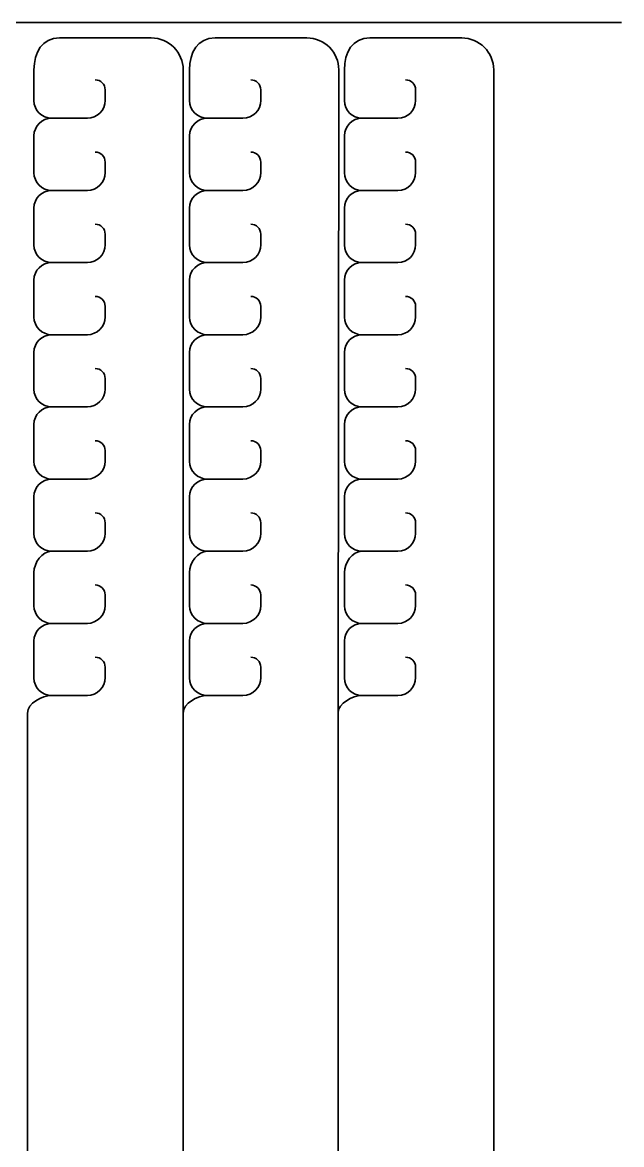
# Model space of a CAD drawing. Header units: inches. Extents: x 0 to 1019, y -766 to -19.
# Drawn here: x 919.2 to 1018.8, y -205.8 to -19.2 of the extents above; entities that cross this region are included whole.
import ezdxf

# ---------------------------------------------------------------- set-up
doc = ezdxf.new("R2010")
doc.units = ezdxf.units.IN
doc.header["$MEASUREMENT"] = 0
doc.layers.add('Layer 1', color=7, linetype='Continuous')

# ---------------------------------------------------------------- blocks, each defined once
blk = doc.blocks.new('block 15')
at = {"layer": 'Layer 1', "color": 178, "lineweight": 35, "true_color": 0x010101}
blk.add_open_spline([(945.94, -27.11), (945.94, -24.17), (943.57, -21.8), (940.63, -21.8), (940.63, -21.8), (925.38, -21.8), (925.38, -21.8), (922.45, -21.8), (921.13, -24.17), (921.13, -27.11), (921.13, -27.11), (921.13, -32.21), (921.13, -32.21), (921.13, -33.83), (922.44, -35.15), (924.07, -35.15)], degree=3, knots=[0, 0, 0, 0, 1, 1, 1, 2, 2, 2, 3, 3, 3, 4, 4, 4, 5, 5, 5, 5], dxfattribs=at)
blk = doc.blocks.new('block 14')
at = {"layer": 'Layer 1', "color": 178, "lineweight": 35, "true_color": 0x010101}
for points, knots in [([(931.31, -28.77), (932.23, -28.77), (932.97, -29.51), (932.97, -30.43), (932.97, -30.43), (932.97, -32.18), (932.97, -32.18), (932.97, -33.82), (931.64, -35.15), (930.01, -35.15), (930.01, -35.15), (924.07, -35.15), (924.07, -35.15), (922.44, -35.15), (921.13, -36.46), (921.13, -38.08), (921.13, -38.08), (921.13, -44.21), (921.13, -44.21), (921.13, -45.83), (922.44, -47.15), (924.07, -47.15)], [0, 0, 0, 0, 1, 1, 1, 2, 2, 2, 3, 3, 3, 4, 4, 4, 5, 5, 5, 6, 6, 6, 7, 7, 7, 7]), ([(931.31, -40.77), (932.23, -40.77), (932.97, -41.51), (932.97, -42.43), (932.97, -42.43), (932.97, -44.18), (932.97, -44.18), (932.97, -45.82), (931.64, -47.15), (930.01, -47.15), (930.01, -47.15), (924.07, -47.15), (924.07, -47.15), (922.44, -47.15), (921.13, -48.46), (921.13, -50.08), (921.13, -50.08), (921.13, -56.21), (921.13, -56.21), (921.13, -57.83), (922.44, -59.15), (924.07, -59.15)], [0, 0, 0, 0, 1, 1, 1, 2, 2, 2, 3, 3, 3, 4, 4, 4, 5, 5, 5, 6, 6, 6, 7, 7, 7, 7]), ([(931.31, -52.77), (932.23, -52.77), (932.97, -53.51), (932.97, -54.43), (932.97, -54.43), (932.97, -56.18), (932.97, -56.18), (932.97, -57.82), (931.64, -59.15), (930.01, -59.15), (930.01, -59.15), (924.07, -59.15), (924.07, -59.15), (922.44, -59.15), (921.13, -60.46), (921.13, -62.08), (921.13, -62.08), (921.13, -68.21), (921.13, -68.21), (921.13, -69.83), (922.44, -71.15), (924.07, -71.15)], [0, 0, 0, 0, 1, 1, 1, 2, 2, 2, 3, 3, 3, 4, 4, 4, 5, 5, 5, 6, 6, 6, 7, 7, 7, 7]), ([(931.31, -64.77), (932.23, -64.77), (932.97, -65.51), (932.97, -66.43), (932.97, -66.43), (932.97, -68.18), (932.97, -68.18), (932.97, -69.82), (931.64, -71.15), (930.01, -71.15), (930.01, -71.15), (924.07, -71.15), (924.07, -71.15), (922.44, -71.15), (921.13, -72.46), (921.13, -74.08), (921.13, -74.08), (921.13, -80.21), (921.13, -80.21), (921.13, -81.83), (922.44, -83.15), (924.07, -83.15)], [0, 0, 0, 0, 1, 1, 1, 2, 2, 2, 3, 3, 3, 4, 4, 4, 5, 5, 5, 6, 6, 6, 7, 7, 7, 7]), ([(931.31, -76.77), (932.23, -76.77), (932.97, -77.51), (932.97, -78.43), (932.97, -78.43), (932.97, -80.18), (932.97, -80.18), (932.97, -81.82), (931.64, -83.15), (930.01, -83.15), (930.01, -83.15), (924.07, -83.15), (924.07, -83.15), (922.44, -83.15), (921.13, -84.46), (921.13, -86.08), (921.13, -86.08), (921.13, -92.21), (921.13, -92.21), (921.13, -93.83), (922.44, -95.15), (924.07, -95.15)], [0, 0, 0, 0, 1, 1, 1, 2, 2, 2, 3, 3, 3, 4, 4, 4, 5, 5, 5, 6, 6, 6, 7, 7, 7, 7]), ([(931.31, -88.77), (932.23, -88.77), (932.97, -89.51), (932.97, -90.43), (932.97, -90.43), (932.97, -92.18), (932.97, -92.18), (932.97, -93.82), (931.64, -95.15), (930.01, -95.15), (930.01, -95.15), (924.07, -95.15), (924.07, -95.15), (922.44, -95.15), (921.13, -96.46), (921.13, -98.08), (921.13, -98.08), (921.13, -104.21), (921.13, -104.21), (921.13, -105.83), (922.44, -107.15), (924.07, -107.15)], [0, 0, 0, 0, 1, 1, 1, 2, 2, 2, 3, 3, 3, 4, 4, 4, 5, 5, 5, 6, 6, 6, 7, 7, 7, 7]), ([(931.31, -100.77), (932.23, -100.77), (932.97, -101.51), (932.97, -102.43), (932.97, -102.43), (932.97, -104.18), (932.97, -104.18), (932.97, -105.82), (931.64, -107.15), (930.01, -107.15), (930.01, -107.15), (924.07, -107.15), (924.07, -107.15), (922.44, -107.15), (921.13, -109.09), (921.13, -110.71), (921.13, -110.71), (921.13, -116.21), (921.13, -116.21), (921.13, -117.83), (922.44, -119.15), (924.07, -119.15)], [0, 0, 0, 0, 1, 1, 1, 2, 2, 2, 3, 3, 3, 4, 4, 4, 5, 5, 5, 6, 6, 6, 7, 7, 7, 7]), ([(931.31, -112.77), (932.23, -112.77), (932.97, -113.51), (932.97, -114.43), (932.97, -114.43), (932.97, -116.18), (932.97, -116.18), (932.97, -117.82), (931.64, -119.15), (930.01, -119.15), (930.01, -119.15), (924.07, -119.15), (924.07, -119.15), (922.44, -119.15), (921.13, -120.46), (921.13, -122.08), (921.13, -122.08), (921.13, -128.21), (921.13, -128.21), (921.13, -129.83), (922.44, -131.15), (924.07, -131.15)], [0, 0, 0, 0, 1, 1, 1, 2, 2, 2, 3, 3, 3, 4, 4, 4, 5, 5, 5, 6, 6, 6, 7, 7, 7, 7]), ([(931.31, -124.77), (932.23, -124.77), (932.97, -125.51), (932.97, -126.43), (932.97, -126.43), (932.97, -128.18), (932.97, -128.18), (932.97, -129.82), (931.64, -131.15), (930.01, -131.15), (930.01, -131.15), (924.07, -131.15), (924.07, -131.15), (922.44, -131.15), (920.07, -132.46), (920.07, -134.08), (920.07, -134.08), (920.07, -266.16), (920.07, -266.16), (920.07, -266.16), (920.07, -711.36), (920.07, -711.36), (920.07, -714.29), (922.45, -716.67), (925.38, -716.67), (925.38, -716.67), (940.63, -716.67), (940.63, -716.67), (943.57, -716.67), (944.89, -714.29), (944.89, -711.36), (944.89, -711.36), (944.89, -706.26), (944.89, -706.26), (944.89, -704.63), (943.57, -703.32), (941.95, -703.32)], [0, 0, 0, 0, 1, 1, 1, 2, 2, 2, 3, 3, 3, 4, 4, 4, 5, 5, 5, 6, 6, 6, 7, 7, 7, 8, 8, 8, 9, 9, 9, 10, 10, 10, 11, 11, 11, 12, 12, 12, 12])]:
    blk.add_open_spline(points, degree=3, knots=knots, dxfattribs=at)
at = {"layer": 'Layer 1'}
blk.add_blockref('block 15', (0, 0), dxfattribs=at)
blk = doc.blocks.new('block 17')
at = {"layer": 'Layer 1', "color": 178, "lineweight": 35, "true_color": 0x010101}
blk.add_open_spline([(971.82, -27.11), (971.82, -24.17), (969.44, -21.8), (966.51, -21.8), (966.51, -21.8), (951.26, -21.8), (951.26, -21.8), (948.32, -21.8), (947, -24.17), (947, -27.11), (947, -27.11), (947, -32.21), (947, -32.21), (947, -33.83), (948.32, -35.15), (949.94, -35.15)], degree=3, knots=[0, 0, 0, 0, 1, 1, 1, 2, 2, 2, 3, 3, 3, 4, 4, 4, 5, 5, 5, 5], dxfattribs=at)
blk = doc.blocks.new('block 16')
at = {"layer": 'Layer 1', "color": 178, "lineweight": 35, "true_color": 0x010101}
for points, knots in [([(957.18, -28.77), (958.1, -28.77), (958.84, -29.51), (958.84, -30.43), (958.84, -30.43), (958.84, -32.18), (958.84, -32.18), (958.84, -33.82), (957.52, -35.15), (955.88, -35.15), (955.88, -35.15), (949.94, -35.15), (949.94, -35.15), (948.32, -35.15), (947, -36.46), (947, -38.08), (947, -38.08), (947, -44.21), (947, -44.21), (947, -45.83), (948.32, -47.15), (949.94, -47.15)], [0, 0, 0, 0, 1, 1, 1, 2, 2, 2, 3, 3, 3, 4, 4, 4, 5, 5, 5, 6, 6, 6, 7, 7, 7, 7]), ([(957.18, -40.77), (958.1, -40.77), (958.84, -41.51), (958.84, -42.43), (958.84, -42.43), (958.84, -44.18), (958.84, -44.18), (958.84, -45.82), (957.52, -47.15), (955.88, -47.15), (955.88, -47.15), (949.94, -47.15), (949.94, -47.15), (948.32, -47.15), (947, -48.46), (947, -50.08), (947, -50.08), (947, -56.21), (947, -56.21), (947, -57.83), (948.32, -59.15), (949.94, -59.15)], [0, 0, 0, 0, 1, 1, 1, 2, 2, 2, 3, 3, 3, 4, 4, 4, 5, 5, 5, 6, 6, 6, 7, 7, 7, 7]), ([(957.18, -52.77), (958.1, -52.77), (958.84, -53.51), (958.84, -54.43), (958.84, -54.43), (958.84, -56.18), (958.84, -56.18), (958.84, -57.82), (957.52, -59.15), (955.88, -59.15), (955.88, -59.15), (949.94, -59.15), (949.94, -59.15), (948.32, -59.15), (947, -60.46), (947, -62.08), (947, -62.08), (947, -68.21), (947, -68.21), (947, -69.83), (948.32, -71.15), (949.94, -71.15)], [0, 0, 0, 0, 1, 1, 1, 2, 2, 2, 3, 3, 3, 4, 4, 4, 5, 5, 5, 6, 6, 6, 7, 7, 7, 7]), ([(957.18, -64.77), (958.1, -64.77), (958.84, -65.51), (958.84, -66.43), (958.84, -66.43), (958.84, -68.18), (958.84, -68.18), (958.84, -69.82), (957.52, -71.15), (955.88, -71.15), (955.88, -71.15), (949.94, -71.15), (949.94, -71.15), (948.32, -71.15), (947, -72.46), (947, -74.08), (947, -74.08), (947, -80.21), (947, -80.21), (947, -81.83), (948.32, -83.15), (949.94, -83.15)], [0, 0, 0, 0, 1, 1, 1, 2, 2, 2, 3, 3, 3, 4, 4, 4, 5, 5, 5, 6, 6, 6, 7, 7, 7, 7]), ([(957.18, -76.77), (958.1, -76.77), (958.84, -77.51), (958.84, -78.43), (958.84, -78.43), (958.84, -80.18), (958.84, -80.18), (958.84, -81.82), (957.52, -83.15), (955.88, -83.15), (955.88, -83.15), (949.94, -83.15), (949.94, -83.15), (948.32, -83.15), (947, -84.46), (947, -86.08), (947, -86.08), (947, -92.21), (947, -92.21), (947, -93.83), (948.32, -95.15), (949.94, -95.15)], [0, 0, 0, 0, 1, 1, 1, 2, 2, 2, 3, 3, 3, 4, 4, 4, 5, 5, 5, 6, 6, 6, 7, 7, 7, 7]), ([(957.18, -88.77), (958.1, -88.77), (958.84, -89.51), (958.84, -90.43), (958.84, -90.43), (958.84, -92.18), (958.84, -92.18), (958.84, -93.82), (957.52, -95.15), (955.88, -95.15), (955.88, -95.15), (949.94, -95.15), (949.94, -95.15), (948.32, -95.15), (947, -96.46), (947, -98.08), (947, -98.08), (947, -104.21), (947, -104.21), (947, -105.83), (948.32, -107.15), (949.94, -107.15)], [0, 0, 0, 0, 1, 1, 1, 2, 2, 2, 3, 3, 3, 4, 4, 4, 5, 5, 5, 6, 6, 6, 7, 7, 7, 7]), ([(957.18, -100.77), (958.1, -100.77), (958.84, -101.51), (958.84, -102.43), (958.84, -102.43), (958.84, -104.18), (958.84, -104.18), (958.84, -105.82), (957.52, -107.15), (955.88, -107.15), (955.88, -107.15), (949.94, -107.15), (949.94, -107.15), (948.32, -107.15), (947, -109.09), (947, -110.71), (947, -110.71), (947, -116.21), (947, -116.21), (947, -117.83), (948.32, -119.15), (949.94, -119.15)], [0, 0, 0, 0, 1, 1, 1, 2, 2, 2, 3, 3, 3, 4, 4, 4, 5, 5, 5, 6, 6, 6, 7, 7, 7, 7]), ([(957.18, -112.77), (958.1, -112.77), (958.84, -113.51), (958.84, -114.43), (958.84, -114.43), (958.84, -116.18), (958.84, -116.18), (958.84, -117.82), (957.52, -119.15), (955.88, -119.15), (955.88, -119.15), (949.94, -119.15), (949.94, -119.15), (948.32, -119.15), (947, -120.46), (947, -122.08), (947, -122.08), (947, -128.21), (947, -128.21), (947, -129.83), (948.32, -131.15), (949.94, -131.15)], [0, 0, 0, 0, 1, 1, 1, 2, 2, 2, 3, 3, 3, 4, 4, 4, 5, 5, 5, 6, 6, 6, 7, 7, 7, 7]), ([(957.18, -124.77), (958.1, -124.77), (958.84, -125.51), (958.84, -126.43), (958.84, -126.43), (958.84, -128.18), (958.84, -128.18), (958.84, -129.82), (957.52, -131.15), (955.88, -131.15), (955.88, -131.15), (949.94, -131.15), (949.94, -131.15), (948.32, -131.15), (945.94, -132.46), (945.94, -134.08), (945.94, -134.08), (945.94, -266.16), (945.94, -266.16), (945.94, -266.16), (945.94, -711.36), (945.94, -711.36), (945.94, -714.29), (948.32, -716.67), (951.26, -716.67), (951.26, -716.67), (966.51, -716.67), (966.51, -716.67), (969.44, -716.67), (970.76, -714.29), (970.76, -711.36), (970.76, -711.36), (970.76, -706.26), (970.76, -706.26), (970.76, -704.63), (969.44, -703.32), (967.82, -703.32)], [0, 0, 0, 0, 1, 1, 1, 2, 2, 2, 3, 3, 3, 4, 4, 4, 5, 5, 5, 6, 6, 6, 7, 7, 7, 8, 8, 8, 9, 9, 9, 10, 10, 10, 11, 11, 11, 12, 12, 12, 12])]:
    blk.add_open_spline(points, degree=3, knots=knots, dxfattribs=at)
at = {"layer": 'Layer 1'}
blk.add_blockref('block 17', (0, 0), dxfattribs=at)
blk = doc.blocks.new('block 19')
at = {"layer": 'Layer 1', "color": 178, "lineweight": 35, "true_color": 0x010101}
blk.add_open_spline([(986.33, -613.7), (985.41, -613.7), (984.67, -612.95), (984.67, -612.03), (984.67, -612.03), (984.67, -610.28), (984.67, -610.28), (984.67, -608.65), (985.99, -607.32), (987.63, -607.32), (987.63, -607.32), (993.57, -607.32), (993.57, -607.32), (995.19, -607.32), (997.57, -606.01), (997.57, -604.38), (997.57, -604.38), (997.57, -27.11), (997.57, -27.11), (997.57, -24.17), (995.19, -21.8), (992.25, -21.8), (992.25, -21.8), (977, -21.8), (977, -21.8), (974.07, -21.8), (972.75, -24.17), (972.75, -27.11), (972.75, -27.11), (972.75, -32.21), (972.75, -32.21), (972.75, -33.83), (974.07, -35.15), (975.69, -35.15)], degree=3, knots=[0, 0, 0, 0, 1, 1, 1, 2, 2, 2, 3, 3, 3, 4, 4, 4, 5, 5, 5, 6, 6, 6, 7, 7, 7, 8, 8, 8, 9, 9, 9, 10, 10, 10, 11, 11, 11, 11], dxfattribs=at)
blk = doc.blocks.new('block 18')
at = {"layer": 'Layer 1', "color": 178, "lineweight": 35, "true_color": 0x010101}
for points, knots in [([(982.93, -28.77), (983.85, -28.77), (984.59, -29.51), (984.59, -30.43), (984.59, -30.43), (984.59, -32.18), (984.59, -32.18), (984.59, -33.82), (983.27, -35.15), (981.63, -35.15), (981.63, -35.15), (975.69, -35.15), (975.69, -35.15), (974.07, -35.15), (972.75, -36.46), (972.75, -38.08), (972.75, -38.08), (972.75, -44.21), (972.75, -44.21), (972.75, -45.83), (974.07, -47.15), (975.69, -47.15)], [0, 0, 0, 0, 1, 1, 1, 2, 2, 2, 3, 3, 3, 4, 4, 4, 5, 5, 5, 6, 6, 6, 7, 7, 7, 7]), ([(982.93, -40.77), (983.85, -40.77), (984.59, -41.51), (984.59, -42.43), (984.59, -42.43), (984.59, -44.18), (984.59, -44.18), (984.59, -45.82), (983.27, -47.15), (981.63, -47.15), (981.63, -47.15), (975.69, -47.15), (975.69, -47.15), (974.07, -47.15), (972.75, -48.46), (972.75, -50.08), (972.75, -50.08), (972.75, -56.21), (972.75, -56.21), (972.75, -57.83), (974.07, -59.15), (975.69, -59.15)], [0, 0, 0, 0, 1, 1, 1, 2, 2, 2, 3, 3, 3, 4, 4, 4, 5, 5, 5, 6, 6, 6, 7, 7, 7, 7]), ([(982.93, -52.77), (983.85, -52.77), (984.59, -53.51), (984.59, -54.43), (984.59, -54.43), (984.59, -56.18), (984.59, -56.18), (984.59, -57.82), (983.27, -59.15), (981.63, -59.15), (981.63, -59.15), (975.69, -59.15), (975.69, -59.15), (974.07, -59.15), (972.75, -60.46), (972.75, -62.08), (972.75, -62.08), (972.75, -68.21), (972.75, -68.21), (972.75, -69.83), (974.07, -71.15), (975.69, -71.15)], [0, 0, 0, 0, 1, 1, 1, 2, 2, 2, 3, 3, 3, 4, 4, 4, 5, 5, 5, 6, 6, 6, 7, 7, 7, 7]), ([(982.93, -64.77), (983.85, -64.77), (984.59, -65.51), (984.59, -66.43), (984.59, -66.43), (984.59, -68.18), (984.59, -68.18), (984.59, -69.82), (983.27, -71.15), (981.63, -71.15), (981.63, -71.15), (975.69, -71.15), (975.69, -71.15), (974.07, -71.15), (972.75, -72.46), (972.75, -74.08), (972.75, -74.08), (972.75, -80.21), (972.75, -80.21), (972.75, -81.83), (974.07, -83.15), (975.69, -83.15)], [0, 0, 0, 0, 1, 1, 1, 2, 2, 2, 3, 3, 3, 4, 4, 4, 5, 5, 5, 6, 6, 6, 7, 7, 7, 7]), ([(982.93, -76.77), (983.85, -76.77), (984.59, -77.51), (984.59, -78.43), (984.59, -78.43), (984.59, -80.18), (984.59, -80.18), (984.59, -81.82), (983.27, -83.15), (981.63, -83.15), (981.63, -83.15), (975.69, -83.15), (975.69, -83.15), (974.07, -83.15), (972.75, -84.46), (972.75, -86.08), (972.75, -86.08), (972.75, -92.21), (972.75, -92.21), (972.75, -93.83), (974.07, -95.15), (975.69, -95.15)], [0, 0, 0, 0, 1, 1, 1, 2, 2, 2, 3, 3, 3, 4, 4, 4, 5, 5, 5, 6, 6, 6, 7, 7, 7, 7]), ([(982.93, -88.77), (983.85, -88.77), (984.59, -89.51), (984.59, -90.43), (984.59, -90.43), (984.59, -92.18), (984.59, -92.18), (984.59, -93.82), (983.27, -95.15), (981.63, -95.15), (981.63, -95.15), (975.69, -95.15), (975.69, -95.15), (974.07, -95.15), (972.75, -96.46), (972.75, -98.08), (972.75, -98.08), (972.75, -104.21), (972.75, -104.21), (972.75, -105.83), (974.07, -107.15), (975.69, -107.15)], [0, 0, 0, 0, 1, 1, 1, 2, 2, 2, 3, 3, 3, 4, 4, 4, 5, 5, 5, 6, 6, 6, 7, 7, 7, 7]), ([(982.93, -100.77), (983.85, -100.77), (984.59, -101.51), (984.59, -102.43), (984.59, -102.43), (984.59, -104.18), (984.59, -104.18), (984.59, -105.82), (983.27, -107.15), (981.63, -107.15), (981.63, -107.15), (975.69, -107.15), (975.69, -107.15), (974.07, -107.15), (972.75, -109.09), (972.75, -110.71), (972.75, -110.71), (972.75, -116.21), (972.75, -116.21), (972.75, -117.83), (974.07, -119.15), (975.69, -119.15)], [0, 0, 0, 0, 1, 1, 1, 2, 2, 2, 3, 3, 3, 4, 4, 4, 5, 5, 5, 6, 6, 6, 7, 7, 7, 7]), ([(982.93, -112.77), (983.85, -112.77), (984.59, -113.51), (984.59, -114.43), (984.59, -114.43), (984.59, -116.18), (984.59, -116.18), (984.59, -117.82), (983.27, -119.15), (981.63, -119.15), (981.63, -119.15), (975.69, -119.15), (975.69, -119.15), (974.07, -119.15), (972.75, -120.46), (972.75, -122.08), (972.75, -122.08), (972.75, -128.21), (972.75, -128.21), (972.75, -129.83), (974.07, -131.15), (975.69, -131.15)], [0, 0, 0, 0, 1, 1, 1, 2, 2, 2, 3, 3, 3, 4, 4, 4, 5, 5, 5, 6, 6, 6, 7, 7, 7, 7]), ([(982.93, -124.77), (983.85, -124.77), (984.59, -125.51), (984.59, -126.43), (984.59, -126.43), (984.59, -128.18), (984.59, -128.18), (984.59, -129.82), (983.27, -131.15), (981.63, -131.15), (981.63, -131.15), (975.69, -131.15), (975.69, -131.15), (974.07, -131.15), (971.69, -132.46), (971.69, -134.08), (971.69, -134.08), (971.69, -266.16), (971.69, -266.16), (971.69, -266.16), (971.69, -711.36), (971.69, -711.36), (971.69, -714.29), (974.07, -716.67), (977, -716.67), (977, -716.67), (992.25, -716.67), (992.25, -716.67), (995.19, -716.67), (996.51, -714.29), (996.51, -711.36), (996.51, -711.36), (996.51, -706.26), (996.51, -706.26), (996.51, -704.63), (995.19, -703.32), (993.57, -703.32)], [0, 0, 0, 0, 1, 1, 1, 2, 2, 2, 3, 3, 3, 4, 4, 4, 5, 5, 5, 6, 6, 6, 7, 7, 7, 8, 8, 8, 9, 9, 9, 10, 10, 10, 11, 11, 11, 12, 12, 12, 12])]:
    blk.add_open_spline(points, degree=3, knots=knots, dxfattribs=at)
at = {"layer": 'Layer 1'}
blk.add_blockref('block 19', (0, 0), dxfattribs=at)

msp = doc.modelspace()

# ---------------------------------------------------------------- linework, layer by layer
at = {"layer": 'Layer 1', "color": 240, "lineweight": 35, "true_color": 0xed1c24}
msp.add_lwpolyline([(0, -19.22), (1018.83, -19.22)], dxfattribs=at)
at = {"layer": 'Layer 1', "color": 178, "lineweight": 35, "true_color": 0x010101}
for points in [[(945.94, -27.11), (945.94, -134.08)], [(971.82, -27.11), (971.69, -134.08)]]:
    msp.add_lwpolyline(points, dxfattribs=at)

# ---------------------------------------------------------------- block references
at = {"layer": 'Layer 1'}
for name in ['block 14', 'block 16', 'block 18']:
    msp.add_blockref(name, (0, 0), dxfattribs=at)

doc.saveas('drawing.dxf')
